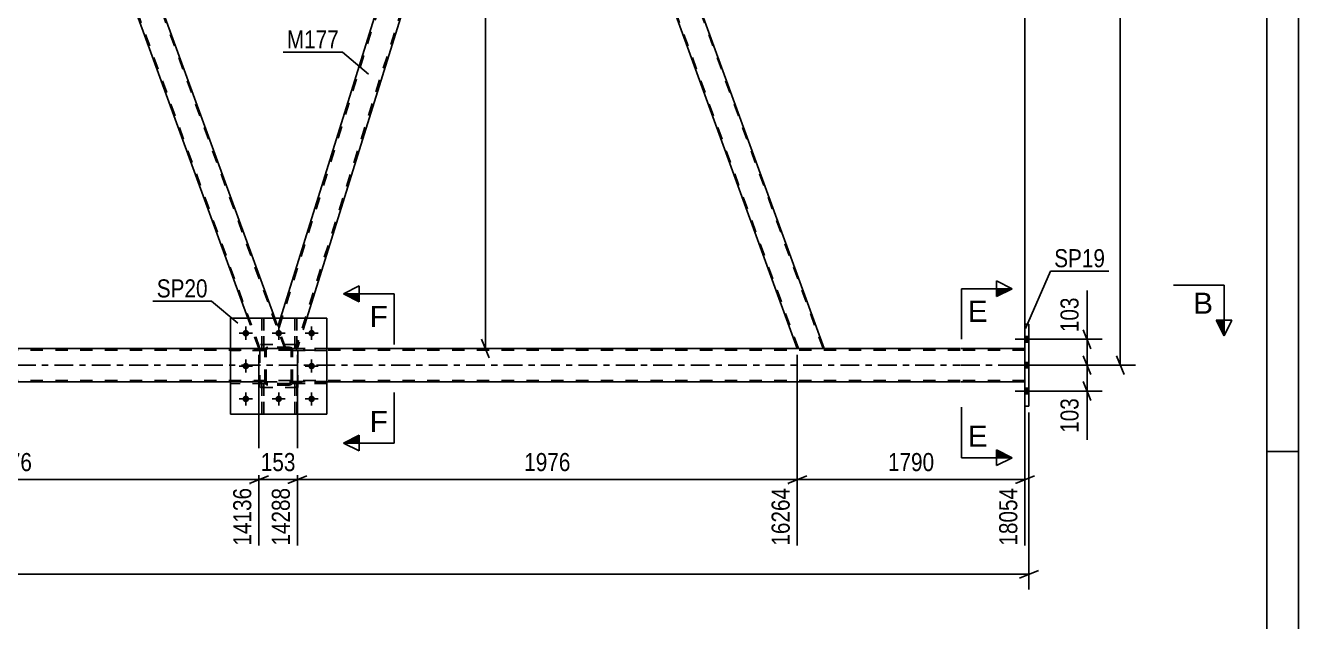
# Model space of a CAD drawing. Header units: millimetres. Extents: x 0 to 841, y 0 to 594.
# Drawn here: x 639.7 to 841, y 271.1 to 365.4 of the extents above; entities that cross this region are included whole.
import ezdxf

# ---------------------------------------------------------------- set-up
doc = ezdxf.new("R2010")
doc.units = ezdxf.units.MM
doc.linetypes.add('DXK_LINE_DOT2', pattern=[3.9198, 1.9599, -1.9599])
doc.linetypes.add('DXK_LINE_DOT3', pattern=[5.9187, 2.979, -0.9799, 0.9799, -0.9799])
doc.styles.add('Arial', font='ARIAL.TTF', dxfattribs={"height": 0.2})
doc.styles.add('Arial Narrow', font='ARIALN.TTF', dxfattribs={"height": 0.2})

# ---------------------------------------------------------------- blocks, each defined once
blk = doc.blocks.new('Unknown-318887585-1133 - 12244')
at = {"color": 5, "linetype": 'Continuous'}
for p, q in [((841, 0), (841, 594)), ((836, 5), (836, 589)), ((841, 298), (836, 298))]:
    blk.add_line(p, q, dxfattribs=at)
blk = doc.blocks.new('Part-318887585-3910 - 3642')
at = {"color": 7, "linetype": 'DXK_LINE_DOT2'}
for p, q in [((677.55, 314.05), (677.58, 314.23)), ((677.58, 314.23), (677.55, 314.05)), ((677.55, 309.01), (677.55, 314.05)), ((677.79, 314.05), (677.8, 314.14)), ((677.79, 309.01), (677.79, 314.05)), ((677.8, 314.14), (677.86, 314.22)), ((677.84, 314.49), (678.03, 314.53)), ((678.03, 314.53), (677.84, 314.49)), ((677.86, 314.22), (677.93, 314.27)), ((677.93, 314.27), (678.03, 314.29)), ((681.47, 314.53), (678.03, 314.53)), ((678.03, 314.29), (681.47, 314.29)), ((681.47, 314.53), (681.65, 314.49)), ((681.65, 314.49), (681.47, 314.53)), ((681.47, 314.29), (681.56, 314.27)), ((681.56, 314.27), (681.64, 314.22)), ((681.64, 314.22), (681.69, 314.14)), ((681.69, 314.14), (681.71, 314.05)), ((681.71, 309.01), (681.71, 314.05)), ((681.91, 314.23), (681.95, 314.05)), ((681.95, 314.05), (681.91, 314.23)), ((681.95, 309.01), (681.95, 314.05)), ((677.58, 308.83), (677.55, 309.01)), ((677.55, 309.01), (677.58, 308.83)), ((677.8, 308.92), (677.79, 309.01)), ((677.86, 308.84), (677.8, 308.92)), ((678.03, 308.53), (677.84, 308.57)), ((677.84, 308.57), (678.03, 308.53)), ((677.93, 308.79), (677.86, 308.84)), ((678.03, 308.77), (677.93, 308.79)), ((681.47, 308.77), (678.03, 308.77)), ((681.47, 308.53), (678.03, 308.53)), ((681.56, 308.79), (681.47, 308.77)), ((681.65, 308.57), (681.47, 308.53)), ((681.47, 308.53), (681.65, 308.57)), ((681.64, 308.84), (681.56, 308.79)), ((681.69, 308.92), (681.64, 308.84)), ((681.71, 309.01), (681.69, 308.92)), ((681.95, 309.01), (681.91, 308.83)), ((681.91, 308.83), (681.95, 309.01))]:
    blk.add_line(p, q, dxfattribs=at)
at = {"color": 7, "linetype": 'DXK_LINE_DOT3'}
blk.add_line((679.75, 311.53), (679.75, 311.53), dxfattribs=at)
at = {"color": 7, "linetype": 'DXK_LINE_DOT2'}
for centre, start, end in [((678.03, 314.05), 112.5, 157.5), ((678.03, 314.05), 112.5, 157.5), ((681.47, 314.05), 22.5, 67.5), ((681.47, 314.05), 22.5, 67.5), ((678.03, 309.01), 202.5, 247.5), ((678.03, 309.01), 202.5, 247.5), ((681.47, 309.01), 292.5, 337.5), ((681.47, 309.01), 292.5, 337.5)]:
    blk.add_arc(centre, 0.48, start, end, dxfattribs=at)
blk = doc.blocks.new('Part-318887585-3866 - 3642')
at = {"color": 7, "linetype": 'DXK_LINE_DOT2'}
for p, q in [((721.88, 435.53), (717.62, 435.53)), ((719.15, 431.33), (717.62, 435.53)), ((761.91, 314.31), (717.79, 435.53)), ((765.83, 314.31), (721.71, 435.53)), ((722.02, 435.13), (721.88, 435.53)), ((766, 314.31), (761.74, 314.31))]:
    blk.add_line(p, q, dxfattribs=at)
at = {"color": 2, "linetype": 'Continuous'}
for p, q in [((766, 314.31), (722.02, 435.13)), ((761.74, 314.31), (719.15, 431.33))]:
    blk.add_line(p, q, dxfattribs=at)
blk = doc.blocks.new('Part-318887585-3920 - 3642')
at = {"color": 7, "linetype": 'DXK_LINE_DOT2'}
for p, q in [((677.55, 309.09), (672.15, 309.09)), ((672.15, 308.77), (672.15, 309.09)), ((677.55, 308.77), (672.15, 308.77)), ((676.95, 308.77), (676.95, 309.09)), ((677.55, 309.09), (677.55, 308.77))]:
    blk.add_line(p, q, dxfattribs=at)
blk = doc.blocks.new('Part-318887585-3912 - 3642')
at = {"color": 7, "linetype": 'DXK_LINE_DOT2'}
for p, q in [((682.75, 314.93), (676.75, 314.93)), ((676.75, 308.13), (676.75, 314.93)), ((682.75, 308.13), (682.75, 314.93)), ((682.75, 308.13), (676.75, 308.13))]:
    blk.add_line(p, q, dxfattribs=at)
blk = doc.blocks.new('Part-318887585-3926 - 3642')
at = {"color": 2, "linetype": 'Continuous'}
blk.add_line((682.62, 319.13), (682.3, 319.13), dxfattribs=at)
at = {"color": 7, "linetype": 'DXK_LINE_DOT2'}
for p, q in [((682.3, 319.13), (682.3, 314.29)), ((682.62, 314.29), (682.62, 319.13)), ((682.3, 314.89), (682.62, 314.89)), ((682.3, 314.29), (682.62, 314.29))]:
    blk.add_line(p, q, dxfattribs=at)
blk = doc.blocks.new('Bolt-318887585-4103 - 3642')
at = {"linetype": 'Continuous'}
for points in [[(675.07, 316.73, -1), (674.03, 316.73, -1)], [(680.27, 316.73, -1), (679.23, 316.73, -1)], [(685.47, 316.73, -1), (684.43, 316.73, -1)], [(675.07, 311.53, -1), (674.03, 311.53, -1)], [(685.47, 311.53, -1), (684.43, 311.53, -1)], [(675.07, 306.33, -1), (674.03, 306.33, -1)], [(680.27, 306.33, -1), (679.23, 306.33, -1)], [(685.47, 306.33, -1), (684.43, 306.33, -1)]]:
    blk.add_hatch(color=1, dxfattribs=at).paths.add_polyline_path(points)
at = {"color": 1, "linetype": 'Continuous'}
for p, q in [((675.59, 316.73), (673.51, 316.73)), ((674.55, 317.77), (674.55, 315.69)), ((680.79, 316.73), (678.71, 316.73)), ((679.75, 317.77), (679.75, 315.69)), ((685.99, 316.73), (683.91, 316.73)), ((684.95, 317.77), (684.95, 315.69)), ((674.55, 312.57), (674.55, 310.49)), ((684.95, 312.57), (684.95, 310.49)), ((675.59, 311.53), (673.51, 311.53)), ((685.99, 311.53), (683.91, 311.53)), ((675.59, 306.33), (673.51, 306.33)), ((674.55, 307.37), (674.55, 305.29)), ((680.79, 306.33), (678.71, 306.33)), ((679.75, 307.37), (679.75, 305.29)), ((685.99, 306.33), (683.91, 306.33)), ((684.95, 307.37), (684.95, 305.29))]:
    blk.add_line(p, q, dxfattribs=at)
blk = doc.blocks.new('Part-318887585-3942 - 3642')
at = {"color": 7, "linetype": 'DXK_LINE_DOT2'}
for p, q in [((672.15, 319.13), (687.35, 319.13)), ((672.15, 319.13), (672.15, 303.93)), ((687.35, 319.13), (687.35, 303.93)), ((672.15, 303.93), (687.35, 303.93))]:
    blk.add_line(p, q, dxfattribs=at)
blk = doc.blocks.new('Part-318887585-3956 - 3642')
at = {"color": 7, "linetype": 'DXK_LINE_DOT2'}
for p, q in [((682.3, 314.29), (682.3, 319.13)), ((682.3, 319.13), (682.62, 319.13)), ((682.62, 319.13), (682.62, 314.29)), ((682.3, 314.89), (682.62, 314.89)), ((682.62, 314.29), (682.3, 314.29))]:
    blk.add_line(p, q, dxfattribs=at)
blk = doc.blocks.new('Part-318887585-3876 - 3642')
at = {"color": 7, "linetype": 'DXK_LINE_DOT2'}
for p, q in [((716.55, 435.53), (679.74, 317.41)), ((717.62, 435.53), (716.33, 435.53)), ((717.77, 435.13), (717.62, 435.53)), ((719.03, 431.66), (682.46, 314.31)), ((719.15, 431.33), (719.17, 431.28)), ((719.17, 431.28), (719.15, 431.33)), ((680.02, 319.13), (679.6, 317.78)), ((684.21, 319.13), (682.71, 314.31)), ((680.86, 314.31), (679.6, 317.78)), ((682.71, 314.31), (680.86, 314.31))]:
    blk.add_line(p, q, dxfattribs=at)
at = {"color": 2, "linetype": 'Continuous'}
for p, q in [((716.3, 435.53), (680.02, 319.13)), ((716.33, 435.53), (716.3, 435.53)), ((719.15, 431.33), (717.77, 435.13)), ((719.17, 431.28), (684.21, 319.13))]:
    blk.add_line(p, q, dxfattribs=at)
blk = doc.blocks.new('Part-318887585-3877 - 3642')
at = {"color": 7, "linetype": 'DXK_LINE_DOT2'}
for p, q in [((687.35, 309.09), (681.95, 309.09)), ((681.95, 309.09), (681.95, 308.77)), ((681.95, 308.77), (687.35, 308.77)), ((682.55, 308.77), (682.55, 309.09)), ((687.35, 308.77), (687.35, 309.09))]:
    blk.add_line(p, q, dxfattribs=at)
blk = doc.blocks.new('Bolt-318887585-4102 - 3642')
at = {"color": 1, "linetype": 'Continuous'}
for p, q in [((673.51, 316.73), (674.2, 316.73)), ((674.55, 317.77), (674.55, 317.08)), ((674.55, 315.69), (674.55, 316.38)), ((675.59, 316.73), (674.89, 316.73)), ((678.71, 316.73), (679.4, 316.73)), ((679.75, 317.77), (679.75, 317.08)), ((679.75, 315.69), (679.75, 316.38)), ((680.79, 316.73), (680.09, 316.73)), ((683.91, 316.73), (684.6, 316.73)), ((684.95, 317.77), (684.95, 317.08)), ((684.95, 315.69), (684.95, 316.38)), ((685.99, 316.73), (685.29, 316.73)), ((674.55, 312.57), (674.55, 311.88)), ((684.95, 312.57), (684.95, 311.88)), ((673.51, 311.53), (674.2, 311.53)), ((674.55, 310.49), (674.55, 311.18)), ((675.59, 311.53), (674.89, 311.53)), ((683.91, 311.53), (684.6, 311.53)), ((684.95, 310.49), (684.95, 311.18)), ((685.99, 311.53), (685.29, 311.53)), ((673.51, 306.33), (674.2, 306.33)), ((674.55, 307.37), (674.55, 306.68)), ((674.55, 305.29), (674.55, 305.98)), ((675.59, 306.33), (674.89, 306.33)), ((678.71, 306.33), (679.4, 306.33)), ((679.75, 307.37), (679.75, 306.68)), ((679.75, 305.29), (679.75, 305.98)), ((680.79, 306.33), (680.09, 306.33)), ((683.91, 306.33), (684.6, 306.33)), ((684.95, 307.37), (684.95, 306.68)), ((684.95, 305.29), (684.95, 305.98)), ((685.99, 306.33), (685.29, 306.33))]:
    blk.add_line(p, q, dxfattribs=at)
blk = doc.blocks.new('Part-318887585-3903 - 3642')
at = {"color": 2, "linetype": 'Continuous'}
for p, q in [((687.35, 319.13), (672.15, 319.13)), ((672.15, 303.93), (672.15, 319.13)), ((687.35, 303.93), (687.35, 319.13)), ((687.35, 303.93), (672.15, 303.93))]:
    blk.add_line(p, q, dxfattribs=at)
blk = doc.blocks.new('Part-318887585-3904 - 3642')
at = {"color": 7, "linetype": 'DXK_LINE_DOT2'}
for p, q in [((681.95, 313.97), (681.95, 314.29)), ((681.95, 314.29), (687.35, 314.29)), ((682.55, 313.97), (682.55, 314.29)), ((687.35, 314.29), (687.35, 313.97)), ((687.35, 313.97), (681.95, 313.97))]:
    blk.add_line(p, q, dxfattribs=at)
blk = doc.blocks.new('Bolt-318887585-3905 - 3642')
at = {"linetype": 'Continuous'}
for points in [[(797.73, 316.21), (797.73, 315.33), (798.37, 315.33), (798.37, 316.21)], [(797.73, 316.21), (797.73, 315.33), (798.37, 315.33), (798.37, 316.21)], [(797.73, 316.21), (797.73, 315.33), (798.37, 315.33), (798.37, 316.21)], [(797.73, 312.11), (797.73, 311.23), (798.37, 311.23), (798.37, 312.11)], [(797.73, 312.11), (797.73, 311.23), (798.37, 311.23), (798.37, 312.11)], [(797.73, 308.01), (797.73, 307.13), (798.37, 307.13), (798.37, 308.01)], [(797.73, 308.01), (797.73, 307.13), (798.37, 307.13), (798.37, 308.01)], [(797.73, 308.01), (797.73, 307.13), (798.37, 307.13), (798.37, 308.01)]]:
    blk.add_hatch(color=1, dxfattribs=at).paths.add_polyline_path(points)
at = {"color": 1, "linetype": 'Continuous'}
for p, q in [((798.37, 316.21), (797.73, 316.21)), ((798.37, 316.21), (797.73, 316.21)), ((798.37, 316.21), (797.73, 316.21)), ((799.53, 315.77), (796.21, 315.77)), ((799.53, 315.77), (796.21, 315.77)), ((799.53, 315.77), (796.21, 315.77)), ((798.37, 315.33), (797.73, 315.33)), ((798.37, 315.33), (797.73, 315.33)), ((798.37, 315.33), (797.73, 315.33)), ((798.37, 312.11), (797.73, 312.11)), ((798.37, 312.11), (797.73, 312.11)), ((799.53, 311.67), (796.21, 311.67)), ((799.53, 311.67), (796.21, 311.67)), ((798.37, 311.23), (797.73, 311.23)), ((798.37, 311.23), (797.73, 311.23)), ((798.37, 308.01), (797.73, 308.01)), ((798.37, 308.01), (797.73, 308.01)), ((798.37, 308.01), (797.73, 308.01)), ((799.53, 307.57), (796.21, 307.57)), ((799.53, 307.57), (796.21, 307.57)), ((799.53, 307.57), (796.21, 307.57)), ((798.37, 307.13), (797.73, 307.13)), ((798.37, 307.13), (797.73, 307.13)), ((798.37, 307.13), (797.73, 307.13))]:
    blk.add_line(p, q, dxfattribs=at)
blk = doc.blocks.new('Part-318887585-3911 - 3642')
at = {"color": 7, "linetype": 'DXK_LINE_DOT2'}
for p, q in [((682.75, 314.93), (676.75, 314.93)), ((676.75, 308.13), (676.75, 314.93)), ((682.75, 308.13), (682.75, 314.93)), ((682.75, 308.13), (676.75, 308.13))]:
    blk.add_line(p, q, dxfattribs=at)
blk = doc.blocks.new('Part-318887585-3918 - 3642')
at = {"color": 2, "linetype": 'Continuous'}
for p, q in [((798.37, 318.17), (797.73, 318.17)), ((797.73, 318.17), (797.73, 305.17)), ((798.37, 305.17), (798.37, 318.17)), ((798.37, 305.17), (797.73, 305.17))]:
    blk.add_line(p, q, dxfattribs=at)
blk = doc.blocks.new('Part-318887585-3919 - 3642')
at = {"color": 7, "linetype": 'DXK_LINE_DOT2'}
for p, q in [((677.55, 314.29), (672.15, 314.29)), ((672.15, 313.97), (672.15, 314.29)), ((676.95, 313.97), (676.95, 314.29)), ((677.55, 314.29), (677.55, 313.97)), ((677.55, 313.97), (672.15, 313.97))]:
    blk.add_line(p, q, dxfattribs=at)
blk = doc.blocks.new('Part-318887585-3923 - 3642')
at = {"color": 2, "linetype": 'Continuous'}
blk.add_line((677.42, 319.13), (677.1, 319.13), dxfattribs=at)
at = {"color": 7, "linetype": 'DXK_LINE_DOT2'}
for p, q in [((677.1, 319.13), (677.1, 314.29)), ((677.42, 314.29), (677.42, 319.13)), ((677.1, 314.89), (677.42, 314.89)), ((677.1, 314.29), (677.42, 314.29))]:
    blk.add_line(p, q, dxfattribs=at)
blk = doc.blocks.new('Part-318887585-3929 - 3642')
at = {"color": 7, "linetype": 'DXK_LINE_DOT2'}
for p, q in [((677.42, 308.77), (677.1, 308.77)), ((677.1, 308.77), (677.1, 303.93)), ((677.1, 308.17), (677.42, 308.17)), ((677.42, 303.93), (677.42, 308.77)), ((677.1, 303.93), (677.42, 303.93))]:
    blk.add_line(p, q, dxfattribs=at)
blk = doc.blocks.new('Part-318887585-3930 - 3642')
at = {"color": 7, "linetype": 'DXK_LINE_DOT2'}
for p, q in [((687.35, 314.29), (681.95, 314.29)), ((681.95, 314.29), (681.95, 313.97)), ((682.55, 313.97), (682.55, 314.29)), ((687.35, 313.97), (687.35, 314.29)), ((681.95, 313.97), (687.35, 313.97))]:
    blk.add_line(p, q, dxfattribs=at)
blk = doc.blocks.new('Part-318887585-3935 - 3642')
at = {"color": 2, "linetype": 'Continuous'}
for p, q in [((636.74, 435.53), (632.49, 435.53)), ((679.11, 319.13), (636.74, 435.53)), ((674.85, 319.13), (634.02, 431.33))]:
    blk.add_line(p, q, dxfattribs=at)
at = {"color": 7, "linetype": 'DXK_LINE_DOT2'}
for p, q in [((632.49, 435.53), (634.02, 431.33)), ((676.78, 314.31), (632.66, 435.53)), ((680.69, 314.31), (636.57, 435.53)), ((676.61, 314.31), (674.85, 319.13)), ((680.86, 314.31), (679.11, 319.13)), ((680.86, 314.31), (676.61, 314.31))]:
    blk.add_line(p, q, dxfattribs=at)
blk = doc.blocks.new('Part-318887585-3936 - 3642')
at = {"color": 7, "linetype": 'DXK_LINE_DOT2'}
for p, q in [((677.55, 314.29), (672.15, 314.29)), ((672.15, 314.29), (672.15, 313.97)), ((676.95, 313.97), (676.95, 314.29)), ((677.55, 313.97), (677.55, 314.29)), ((677.55, 313.97), (672.15, 313.97))]:
    blk.add_line(p, q, dxfattribs=at)
blk = doc.blocks.new('Part-318887585-3941 - 3642')
at = {"color": 7, "linetype": 'DXK_LINE_DOT2'}
for p, q in [((681.95, 308.77), (681.95, 309.09)), ((681.95, 309.09), (687.35, 309.09)), ((687.35, 308.77), (681.95, 308.77)), ((682.55, 308.77), (682.55, 309.09)), ((687.35, 309.09), (687.35, 308.77))]:
    blk.add_line(p, q, dxfattribs=at)
blk = doc.blocks.new('Part-318887585-3950 - 3642')
at = {"color": 7, "linetype": 'DXK_LINE_DOT2'}
for p, q in [((682.3, 303.93), (682.3, 308.77)), ((682.3, 308.77), (682.62, 308.77)), ((682.3, 308.17), (682.62, 308.17)), ((682.62, 308.77), (682.62, 303.93)), ((682.62, 303.93), (682.3, 303.93))]:
    blk.add_line(p, q, dxfattribs=at)
blk = doc.blocks.new('Part-318887585-3953 - 3642')
at = {"color": 7, "linetype": 'DXK_LINE_DOT2'}
for p, q in [((677.1, 303.93), (677.1, 308.77)), ((677.1, 308.77), (677.42, 308.77)), ((677.1, 308.17), (677.42, 308.17)), ((677.42, 308.77), (677.42, 303.93)), ((677.42, 303.93), (677.1, 303.93))]:
    blk.add_line(p, q, dxfattribs=at)
blk = doc.blocks.new('Part-318887585-3959 - 3642')
at = {"color": 7, "linetype": 'DXK_LINE_DOT2'}
for p, q in [((677.1, 314.29), (677.1, 319.13)), ((677.1, 319.13), (677.42, 319.13)), ((677.42, 319.13), (677.42, 314.29)), ((677.1, 314.89), (677.42, 314.89)), ((677.42, 314.29), (677.1, 314.29))]:
    blk.add_line(p, q, dxfattribs=at)
blk = doc.blocks.new('Part-318887585-4002 - 3642')
at = {"color": 7, "linetype": 'DXK_LINE_DOT2'}
for p, q in [((787.51, 314.07), (111.97, 314.07)), ((687.35, 314.31), (672.15, 314.31)), ((797.73, 314.07), (787.61, 314.07)), ((797.73, 314.31), (797.73, 309.03)), ((787.51, 309.27), (111.21, 309.27)), ((687.35, 309.03), (672.15, 309.03)), ((797.73, 309.27), (787.61, 309.27))]:
    blk.add_line(p, q, dxfattribs=at)
at = {"color": 2, "linetype": 'Continuous'}
for p, q in [((672.15, 314.31), (517.08, 314.31)), ((787.51, 314.31), (687.35, 314.31)), ((797.73, 314.31), (787.61, 314.31)), ((672.15, 309.03), (517.08, 309.03)), ((787.51, 309.03), (687.35, 309.03)), ((797.73, 309.03), (787.61, 309.03))]:
    blk.add_line(p, q, dxfattribs=at)
at = {"color": 7, "linetype": 'DXK_LINE_DOT3'}
for p, q in [((111.59, 311.67), (787.51, 311.67)), ((787.61, 311.67), (797.73, 311.67))]:
    blk.add_line(p, q, dxfattribs=at)
blk = doc.blocks.new('Part-318887585-4012 - 3642')
at = {"color": 7, "linetype": 'DXK_LINE_DOT2'}
for p, q in [((677.55, 314.05), (677.58, 314.23)), ((677.58, 314.23), (677.55, 314.05)), ((677.55, 309.01), (677.55, 314.05)), ((677.79, 314.05), (677.8, 314.14)), ((677.79, 309.01), (677.79, 314.05)), ((677.8, 314.14), (677.86, 314.22)), ((677.84, 314.49), (678.03, 314.53)), ((678.03, 314.53), (677.84, 314.49)), ((677.86, 314.22), (677.93, 314.27)), ((677.93, 314.27), (678.03, 314.29)), ((681.47, 314.53), (678.03, 314.53)), ((678.03, 314.29), (681.47, 314.29)), ((681.47, 314.53), (681.65, 314.49)), ((681.65, 314.49), (681.47, 314.53)), ((681.47, 314.29), (681.56, 314.27)), ((681.56, 314.27), (681.64, 314.22)), ((681.64, 314.22), (681.69, 314.14)), ((681.69, 314.14), (681.71, 314.05)), ((681.71, 309.01), (681.71, 314.05)), ((681.91, 314.23), (681.95, 314.05)), ((681.95, 314.05), (681.91, 314.23)), ((681.95, 309.01), (681.95, 314.05)), ((677.58, 308.83), (677.55, 309.01)), ((677.55, 309.01), (677.58, 308.83)), ((677.8, 308.92), (677.79, 309.01)), ((677.86, 308.84), (677.8, 308.92)), ((678.03, 308.53), (677.84, 308.57)), ((677.84, 308.57), (678.03, 308.53)), ((677.93, 308.79), (677.86, 308.84)), ((678.03, 308.77), (677.93, 308.79)), ((681.47, 308.77), (678.03, 308.77)), ((681.47, 308.53), (678.03, 308.53)), ((681.56, 308.79), (681.47, 308.77)), ((681.65, 308.57), (681.47, 308.53)), ((681.47, 308.53), (681.65, 308.57)), ((681.64, 308.84), (681.56, 308.79)), ((681.69, 308.92), (681.64, 308.84)), ((681.71, 309.01), (681.69, 308.92)), ((681.95, 309.01), (681.91, 308.83)), ((681.91, 308.83), (681.95, 309.01))]:
    blk.add_line(p, q, dxfattribs=at)
at = {"color": 7, "linetype": 'DXK_LINE_DOT3'}
blk.add_line((679.75, 311.53), (679.75, 311.53), dxfattribs=at)
at = {"color": 7, "linetype": 'DXK_LINE_DOT2'}
for centre, start, end in [((678.03, 314.05), 112.5, 157.5), ((678.03, 314.05), 112.5, 157.5), ((681.47, 314.05), 22.5, 67.5), ((681.47, 314.05), 22.5, 67.5), ((678.03, 309.01), 202.5, 247.5), ((678.03, 309.01), 202.5, 247.5), ((681.47, 309.01), 292.5, 337.5), ((681.47, 309.01), 292.5, 337.5)]:
    blk.add_arc(centre, 0.48, start, end, dxfattribs=at)
blk = doc.blocks.new('Part-318887585-4058 - 3642')
at = {"color": 7, "linetype": 'DXK_LINE_DOT2'}
for p, q in [((677.55, 309.09), (672.15, 309.09)), ((672.15, 309.09), (672.15, 308.77)), ((677.55, 308.77), (672.15, 308.77)), ((676.95, 308.77), (676.95, 309.09)), ((677.55, 308.77), (677.55, 309.09))]:
    blk.add_line(p, q, dxfattribs=at)
blk = doc.blocks.new('Part-318887585-4106 - 3642')
at = {"color": 7, "linetype": 'DXK_LINE_DOT2'}
for p, q in [((682.62, 308.77), (682.3, 308.77)), ((682.3, 308.77), (682.3, 303.93)), ((682.3, 308.17), (682.62, 308.17)), ((682.62, 303.93), (682.62, 308.77)), ((682.3, 303.93), (682.62, 303.93))]:
    blk.add_line(p, q, dxfattribs=at)
blk = doc.blocks.new('StraightDimension-318887585-4166 - 3642')
at = {"color": 7, "linetype": 'Continuous'}
for p, q in [((813.41, 436.03), (812.21, 439.03)), ((777.75, 437.53), (815.21, 437.53)), ((812.81, 311.67), (812.81, 437.53)), ((812.21, 313.17), (813.41, 310.17)), ((799.37, 311.67), (815.21, 311.67))]:
    blk.add_line(p, q, dxfattribs=at)
at = {"color": 0}
blk.add_wipeout([(812.06, 378.86), (807.86, 378.86), (807.86, 370.35), (812.06, 370.35)], dxfattribs=at)
at = {"color": 3, "style": 'Arial Narrow'}
blk.add_text('3146', height=2.863, rotation=90.0002, dxfattribs=at).set_placement((811.46, 370.95))
blk = doc.blocks.new('StraightDimension-318887585-5100 - 3642')
at = {"color": 7, "linetype": 'Continuous'}
for p, q in [((806.97, 317.27), (808.17, 314.27)), ((799.37, 315.77), (809.97, 315.77)), ((807.57, 311.67), (807.57, 315.77)), ((808.17, 310.17), (806.97, 313.17)), ((799.37, 311.67), (809.97, 311.67))]:
    blk.add_line(p, q, dxfattribs=at)
at = {"color": 0}
blk.add_wipeout([(806.82, 322.98), (802.62, 322.98), (802.62, 316.3), (806.82, 316.3)], dxfattribs=at)
at = {"color": 7, "linetype": 'Continuous'}
blk.add_line((807.57, 315.77), (807.57, 323.51), dxfattribs=at)
blk.add_line((807.57, 315.77), (807.57, 323.51), dxfattribs=at)
at = {"color": 3, "style": 'Arial Narrow'}
blk.add_text('103', height=2.863, rotation=90.0002, dxfattribs=at).set_placement((806.22, 316.9))
blk = doc.blocks.new('StraightDimension-318887585-5110 - 3642')
at = {"color": 7, "linetype": 'Continuous'}
for p, q in [((806.97, 313.17), (808.17, 310.17)), ((799.37, 311.67), (809.97, 311.67)), ((807.57, 307.57), (807.57, 311.67)), ((808.17, 306.07), (806.97, 309.07)), ((799.37, 307.57), (809.97, 307.57))]:
    blk.add_line(p, q, dxfattribs=at)
at = {"color": 0}
blk.add_wipeout([(806.82, 307.05), (802.62, 307.05), (802.62, 300.36), (806.82, 300.36)], dxfattribs=at)
at = {"color": 7, "linetype": 'Continuous'}
blk.add_line((807.57, 307.57), (807.57, 299.84), dxfattribs=at)
blk.add_line((807.57, 307.57), (807.57, 299.84), dxfattribs=at)
at = {"color": 3, "style": 'Arial Narrow'}
blk.add_text('103', height=2.863, rotation=90.0002, dxfattribs=at).set_placement((806.22, 300.96))
blk = doc.blocks.new('StraightDimension-318887585-5047 - 3642')
at = {"color": 7, "linetype": 'Continuous'}
for p, q in [((713.03, 434.03), (711.83, 437.03)), ((731.89, 435.53), (709.58, 435.53)), ((712.43, 314.31), (712.43, 435.53)), ((736.57, 314.31), (709.58, 314.31)), ((711.83, 315.81), (713.03, 312.81))]:
    blk.add_line(p, q, dxfattribs=at)
at = {"color": 0}
blk.add_wipeout([(711.68, 379.18), (707.48, 379.18), (707.48, 370.67), (711.68, 370.67)], dxfattribs=at)
at = {"color": 3, "style": 'Arial Narrow'}
blk.add_text('3030', height=2.863, rotation=90.0002, dxfattribs=at).set_placement((711.08, 371.27))
blk = doc.blocks.new('StraightDimension-318887585-4483 - 3642')
at = {"color": 7, "linetype": 'Continuous'}
for p, q in [((798.37, 304.17), (798.37, 276.17)), ((58.82, 278.57), (798.37, 278.57)), ((796.87, 277.97), (799.87, 279.17))]:
    blk.add_line(p, q, dxfattribs=at)
blk = doc.blocks.new('StraightDimension-318887585-4420 - 3642')
at = {"color": 7, "linetype": 'Continuous'}
for p, q in [((682.71, 313.31), (682.71, 283.11)), ((761.74, 313.31), (761.74, 283.11)), ((684.21, 294.15), (681.21, 292.95)), ((760.24, 292.95), (763.24, 294.15)), ((682.71, 293.55), (761.74, 293.55))]:
    blk.add_line(p, q, dxfattribs=at)
at = {"color": 0}
blk.add_wipeout([(726.48, 294.3), (726.48, 298.5), (717.97, 298.5), (717.97, 294.3)], dxfattribs=at)
at = {"color": 0, "linetype": 'Continuous'}
blk.add_wipeout([(761.14, 292.85), (756.94, 292.85), (756.94, 282.51), (761.14, 282.51)], dxfattribs=at)
at = {"color": 3, "style": 'Arial Narrow'}
blk.add_text('1976', height=2.863, dxfattribs=at).set_placement((718.57, 294.9))
at = {"color": 3, "linetype": 'Continuous', "style": 'Arial Narrow'}
blk.add_text('16264', height=2.863, rotation=90.0002, dxfattribs=at).set_placement((760.54, 283.11))
blk = doc.blocks.new('StraightDimension-318887585-4382 - 3642')
at = {"color": 7, "linetype": 'Continuous'}
for p, q in [((597.57, 313.31), (597.57, 283.11)), ((676.61, 313.31), (676.61, 283.11)), ((599.07, 294.15), (596.07, 292.95)), ((675.11, 292.95), (678.11, 294.15)), ((597.57, 293.55), (676.61, 293.55))]:
    blk.add_line(p, q, dxfattribs=at)
at = {"color": 0}
blk.add_wipeout([(641.35, 294.3), (641.35, 298.5), (632.83, 298.5), (632.83, 294.3)], dxfattribs=at)
at = {"color": 0, "linetype": 'Continuous'}
blk.add_wipeout([(676.01, 292.85), (671.81, 292.85), (671.81, 282.51), (676.01, 282.51)], dxfattribs=at)
at = {"color": 3, "style": 'Arial Narrow'}
blk.add_text('1976', height=2.863, dxfattribs=at).set_placement((633.43, 294.9))
at = {"color": 3, "linetype": 'Continuous', "style": 'Arial Narrow'}
blk.add_text('14136', height=2.863, rotation=90.0002, dxfattribs=at).set_placement((675.41, 283.11))
blk = doc.blocks.new('StraightDimension-318887585-4401 - 3642')
at = {"color": 7, "linetype": 'Continuous'}
for p, q in [((676.61, 313.31), (676.61, 283.11)), ((682.71, 313.31), (682.71, 283.11)), ((675.11, 292.95), (678.11, 294.15)), ((684.21, 294.15), (681.21, 292.95)), ((676.61, 293.55), (682.71, 293.55))]:
    blk.add_line(p, q, dxfattribs=at)
at = {"color": 0}
blk.add_wipeout([(683, 294.3), (683, 298.5), (676.32, 298.5), (676.32, 294.3)], dxfattribs=at)
at = {"color": 0, "linetype": 'Continuous'}
blk.add_wipeout([(682.11, 292.85), (677.91, 292.85), (677.91, 282.51), (682.11, 282.51)], dxfattribs=at)
at = {"color": 3, "style": 'Arial Narrow'}
blk.add_text('153', height=2.863, dxfattribs=at).set_placement((676.92, 294.9))
at = {"color": 3, "linetype": 'Continuous', "style": 'Arial Narrow'}
blk.add_text('14288', height=2.863, rotation=90.0002, dxfattribs=at).set_placement((681.51, 283.11))
blk = doc.blocks.new('StraightDimension-318887585-4439 - 3642')
at = {"color": 7, "linetype": 'Continuous'}
for p, q in [((761.74, 313.31), (761.74, 283.11)), ((797.73, 308.03), (797.73, 283.11)), ((763.24, 294.15), (760.24, 292.95)), ((796.23, 292.95), (799.23, 294.15)), ((761.74, 293.55), (797.73, 293.55))]:
    blk.add_line(p, q, dxfattribs=at)
at = {"color": 0}
blk.add_wipeout([(783.99, 294.3), (783.99, 298.5), (775.48, 298.5), (775.48, 294.3)], dxfattribs=at)
at = {"color": 0, "linetype": 'Continuous'}
blk.add_wipeout([(797.13, 292.85), (792.93, 292.85), (792.93, 282.51), (797.13, 282.51)], dxfattribs=at)
at = {"color": 3, "style": 'Arial Narrow'}
blk.add_text('1790', height=2.863, dxfattribs=at).set_placement((776.08, 294.9))
at = {"color": 3, "linetype": 'Continuous', "style": 'Arial Narrow'}
blk.add_text('18054', height=2.863, rotation=90.0002, dxfattribs=at).set_placement((796.53, 283.11))
blk = doc.blocks.new('StraightDimension-318887585-4494 - 3642')
at = {"color": 7, "linetype": 'Continuous'}
for p, q in [((776.11, 434.53), (776.11, 367.61)), ((797.73, 315.31), (797.73, 372.86)), ((777.61, 370.61), (774.61, 369.41)), ((796.23, 369.41), (799.23, 370.61)), ((776.11, 370.01), (797.73, 370.01))]:
    blk.add_line(p, q, dxfattribs=at)
at = {"color": 0}
blk.add_wipeout([(791.18, 370.76), (791.18, 374.96), (782.67, 374.96), (782.67, 370.76)], dxfattribs=at)
at = {"color": 3, "style": 'Arial Narrow'}
blk.add_text('1431', height=2.863, dxfattribs=at).set_placement((783.27, 371.36))
blk = doc.blocks.new('Mark-318887585-3914 - 3642')
at = {"color": 0}
blk.add_wipeout([(810.41, 327.17), (810.41, 330.17), (802.37, 330.17), (802.37, 327.17)], dxfattribs=at)
blk.add_wipeout([(810.41, 327.17), (810.41, 330.17), (802.37, 330.17), (802.37, 327.17)], dxfattribs=at)
at = {"color": 30, "linetype": 'Continuous'}
for p, q in [((797.85, 317.47), (801.77, 326.57)), ((801.77, 326.57), (811.01, 326.57))]:
    blk.add_line(p, q, dxfattribs=at)
at = {"color": 3, "style": 'Arial Narrow'}
blk.add_text('SP19', height=2.863, dxfattribs=at).set_placement((802.37, 327.17))
blk = doc.blocks.new('SectionMark-318887585-5361 - 3642')
at = {"color": 6, "linetype": 'Continuous'}
for p in [(829.22, 324.31), (830.47, 318.81)]:
    blk.add_line(p, (829.22, 316.31), dxfattribs=at)
at = {"color": 0, "linetype": 'Continuous'}
blk.add_wipeout([(827.47, 319.81), (827.47, 323.31), (824.36, 323.31), (824.36, 319.81)], dxfattribs=at)
at = {"linetype": 'Continuous'}
blk.add_hatch(color=6, dxfattribs=at).paths.add_polyline_path([(827.97, 318.81), (829.22, 318.81), (829.22, 316.31)])
at = {"color": 6, "linetype": 'Continuous'}
for p, q in [((829.22, 324.31), (821.22, 324.31)), ((827.97, 318.81), (830.47, 318.81)), ((829.22, 316.31), (827.97, 318.81))]:
    blk.add_line(p, q, dxfattribs=at)
at = {"color": 3, "linetype": 'Continuous', "style": 'Arial'}
blk.add_text('B', height=3.34, dxfattribs=at).set_placement((824.36, 319.81))
blk = doc.blocks.new('Mark-318887585-3872 - 3642')
at = {"color": 0}
blk.add_wipeout([(689.25, 361.81), (689.25, 364.81), (681.03, 364.81), (681.03, 361.81)], dxfattribs=at)
blk.add_wipeout([(689.25, 361.81), (689.25, 364.81), (681.03, 364.81), (681.03, 361.81)], dxfattribs=at)
at = {"color": 30, "linetype": 'Continuous'}
for p in [(680.43, 361.21), (693.97, 357.74)]:
    blk.add_line(p, (689.85, 361.21), dxfattribs=at)
at = {"color": 3, "style": 'Arial Narrow'}
blk.add_text('M177', height=2.863, dxfattribs=at).set_placement((681.03, 361.81))
blk = doc.blocks.new('Mark-318887585-3899 - 3642')
at = {"color": 0}
blk.add_wipeout([(668.51, 322.39), (668.51, 325.39), (660.47, 325.39), (660.47, 322.39)], dxfattribs=at)
blk.add_wipeout([(668.51, 322.39), (668.51, 325.39), (660.47, 325.39), (660.47, 322.39)], dxfattribs=at)
at = {"color": 30, "linetype": 'Continuous'}
for p in [(659.87, 321.79), (673.3, 318.33)]:
    blk.add_line(p, (669.11, 321.79), dxfattribs=at)
at = {"color": 3, "style": 'Arial Narrow'}
blk.add_text('SP20', height=2.863, dxfattribs=at).set_placement((660.47, 322.39))
blk = doc.blocks.new('SectionMark-318887585-5355 - 3642')
at = {"linetype": 'Continuous'}
for points in [[(692.48, 322.96), (692.48, 321.71), (689.98, 322.96)], [(692.48, 300.59), (692.48, 299.34), (689.98, 299.34)]]:
    blk.add_hatch(color=6, dxfattribs=at).paths.add_polyline_path(points)
at = {"color": 6, "linetype": 'Continuous'}
for p, q in [((689.98, 322.96), (692.48, 324.21)), ((692.48, 321.71), (692.48, 324.21)), ((697.98, 322.96), (689.98, 322.96)), ((689.98, 322.96), (692.48, 321.71)), ((689.98, 299.34), (692.48, 300.59)), ((692.48, 300.59), (692.48, 298.09)), ((697.98, 299.34), (689.98, 299.34)), ((692.48, 298.09), (689.98, 299.34))]:
    blk.add_line(p, q, dxfattribs=at)
at = {"color": 0, "linetype": 'Continuous'}
for points in [[(696.98, 317.71), (696.98, 321.21), (694.13, 321.21), (694.13, 317.71)], [(696.98, 301.09), (696.98, 304.59), (694.13, 304.59), (694.13, 301.09)]]:
    blk.add_wipeout(points, dxfattribs=at)
at = {"color": 6, "linetype": 'Continuous'}
for p, q in [((697.98, 322.96), (697.98, 314.96)), ((697.98, 299.34), (697.98, 307.34))]:
    blk.add_line(p, q, dxfattribs=at)
at = {"color": 3, "linetype": 'Continuous', "style": 'Arial'}
for p in [(694.13, 317.71), (694.13, 301.09)]:
    blk.add_text('F', height=3.34, dxfattribs=at).set_placement(p)
blk = doc.blocks.new('SectionMark-318887585-11520 - 3642')
at = {"linetype": 'Continuous'}
for points in [[(793.23, 322.53), (793.23, 323.78), (795.73, 323.78)], [(793.23, 297.02), (793.23, 298.27), (795.73, 297.02)]]:
    blk.add_hatch(color=6, dxfattribs=at).paths.add_polyline_path(points)
at = {"color": 6, "linetype": 'Continuous'}
for p, q in [((793.23, 322.53), (793.23, 325.03)), ((793.23, 325.03), (795.73, 323.78)), ((787.73, 323.78), (795.73, 323.78)), ((795.73, 323.78), (793.23, 322.53)), ((795.73, 297.02), (793.23, 298.27)), ((793.23, 298.27), (793.23, 295.77)), ((787.73, 297.02), (795.73, 297.02)), ((795.73, 297.02), (793.23, 295.77))]:
    blk.add_line(p, q, dxfattribs=at)
at = {"color": 0, "linetype": 'Continuous'}
for points in [[(791.84, 318.53), (791.84, 322.03), (788.73, 322.03), (788.73, 318.53)], [(791.84, 298.77), (791.84, 302.27), (788.73, 302.27), (788.73, 298.77)]]:
    blk.add_wipeout(points, dxfattribs=at)
at = {"color": 6, "linetype": 'Continuous'}
for p, q in [((787.73, 323.78), (787.73, 315.78)), ((787.73, 297.02), (787.73, 305.02))]:
    blk.add_line(p, q, dxfattribs=at)
at = {"color": 3, "linetype": 'Continuous', "style": 'Arial'}
for p in [(788.73, 318.53), (788.73, 298.77)]:
    blk.add_text('E', height=3.34, dxfattribs=at).set_placement(p)

msp = doc.modelspace()

# ---------------------------------------------------------------- block references
for name in ['Unknown-318887585-1133 - 12244', 'Part-318887585-3935 - 3642', 'Part-318887585-3876 - 3642', 'Part-318887585-3866 - 3642', 'Part-318887585-3942 - 3642', 'Part-318887585-3903 - 3642', 'Part-318887585-3923 - 3642', 'Part-318887585-3959 - 3642', 'Part-318887585-3926 - 3642', 'Part-318887585-3956 - 3642', 'Part-318887585-3918 - 3642', 'Bolt-318887585-4103 - 3642', 'Bolt-318887585-4102 - 3642', 'Bolt-318887585-3905 - 3642', 'Part-318887585-4002 - 3642', 'Part-318887585-3919 - 3642', 'Part-318887585-3936 - 3642', 'Part-318887585-3912 - 3642', 'Part-318887585-3911 - 3642', 'Part-318887585-3910 - 3642', 'Part-318887585-4012 - 3642', 'Part-318887585-3904 - 3642', 'Part-318887585-3930 - 3642', 'Part-318887585-3920 - 3642', 'Part-318887585-4058 - 3642', 'Part-318887585-3929 - 3642', 'Part-318887585-3953 - 3642', 'Part-318887585-3877 - 3642', 'Part-318887585-3941 - 3642', 'Part-318887585-3950 - 3642', 'Part-318887585-4106 - 3642']:
    msp.add_blockref(name, (0, 0))

# ---------------------------------------------------------------- next in the draw order: block references
for name in ['StraightDimension-318887585-4166 - 3642', 'StraightDimension-318887585-5047 - 3642']:
    msp.add_blockref(name, (0, 0))

# ---------------------------------------------------------------- next in the draw order: block references
msp.add_blockref('StraightDimension-318887585-5100 - 3642', (0, 0))

# ---------------------------------------------------------------- next in the draw order: block references
msp.add_blockref('StraightDimension-318887585-5110 - 3642', (0, 0))

# ---------------------------------------------------------------- next in the draw order: block references
msp.add_blockref('StraightDimension-318887585-4483 - 3642', (0, 0))

# ---------------------------------------------------------------- next in the draw order: block references
for name in ['StraightDimension-318887585-4494 - 3642', 'Mark-318887585-3872 - 3642', 'StraightDimension-318887585-4382 - 3642', 'StraightDimension-318887585-4420 - 3642']:
    msp.add_blockref(name, (0, 0))

# ---------------------------------------------------------------- next in the draw order: block references
for name in ['Mark-318887585-3914 - 3642', 'StraightDimension-318887585-4401 - 3642', 'StraightDimension-318887585-4439 - 3642']:
    msp.add_blockref(name, (0, 0))

# ---------------------------------------------------------------- next in the draw order: block references
msp.add_blockref('SectionMark-318887585-5361 - 3642', (0, 0))

# ---------------------------------------------------------------- next in the draw order: block references
for name in ['Mark-318887585-3899 - 3642', 'SectionMark-318887585-5355 - 3642', 'SectionMark-318887585-11520 - 3642']:
    msp.add_blockref(name, (0, 0))

doc.saveas('drawing.dxf')
